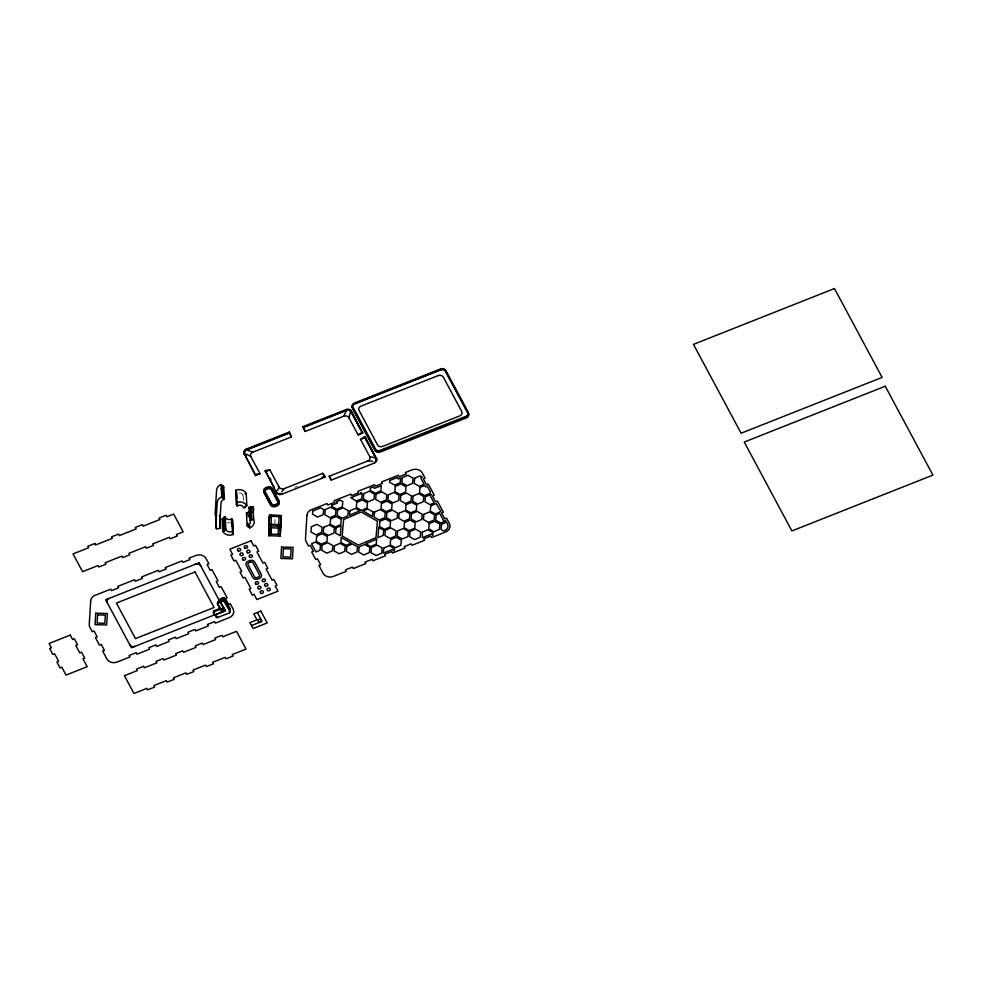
<?xml version="1.0" encoding="UTF-8"?>
<svg xmlns="http://www.w3.org/2000/svg" width="982" height="982" viewBox="0 0 982 982"><rect width="100%" height="100%" fill="white"/><g stroke="black" fill="none" stroke-linecap="round" stroke-linejoin="round"><path stroke-width="0.74" stroke-dasharray="4.91 3.68" d="M274.776 523.455L275.021 519.527M294.796 487.317L297.497 486.25M243.045 495.419L242.689 494.744A3.867 3.277 -2.9 0 0 238.245 492.976M243.168 495.64L243.438 501.127M229.567 522.841A7.733 6.543 -2.9 0 1 227.223 522.657"/><path stroke-width="1.47" d="M268.675 535.742L269.498 515.268L281.073 515.624L280.975 524.646L280.263 536.098L268.675 535.742L269.547 516.299L281.122 516.642M279.146 515.562L278.434 534.404L270.713 534.171L270.86 526.168M270.713 534.171L271.425 515.317M278.434 534.404L278.593 525.738M280.263 536.098L280.3 533.594M280.361 530.599L281.073 515.624L269.498 515.268L268.822 527.751L278.962 528.058M348.917 417.755A3.867 3.277 -2.9 0 0 343.798 416.184L305.206 431.466L303.131 427.612L303.082 426.581L346.265 409.494A3.867 3.277 -2.9 0 1 351.384 411.053L362.714 433.111L358.123 434.928L348.917 417.755L350.23 412.943M350.451 412.133L350.672 411.335A3.093 2.615 -2.9 0 0 346.585 410.083L303.401 427.182L303.082 426.581M277.685 490.325L279.084 487.06L269.866 469.875L265.226 470.66L276.556 492.719A3.867 3.277 -2.9 0 0 281.674 494.29L324.858 477.191L324.809 476.16L322.796 473.336L284.191 488.619L282.03 491.651M343.798 416.184L346.585 410.083M268.773 526.72L269.571 525.382M358.123 434.928L361.707 432.522M374.167 457.563L369.748 456.605L360.529 439.42L364.359 436.855L365.058 436.573L376.388 458.643A3.867 3.277 -2.9 0 1 374.461 463.001L331.278 480.1L329.203 476.245L367.808 460.963L372.522 461.27M219.845 607.379C218.974 611.111 209.534 608.963 214.849 615.088L225.43 610.902L220.655 602.015L220.496 598.725L223.27 597.657L224.448 598.136L229.935 608.361L229.481 612.891L216.961 617.727L213.732 613.014L214.137 611.798L219.858 609.196L217.697 603.365L223.663 600.947L230.058 611.577L229.579 612.842M229.42 611.651L230.034 610.423L224.596 600.272C221.637 597.928 213.794 602.666 219.219 606.176M246.359 454.065L250.852 456.569L260.07 473.754L255.492 475.57L244.162 453.5A3.867 3.277 -2.9 0 1 246.089 449.142L289.273 432.055L291.396 436.929L252.791 452.211L248.004 450.357M244.862 453.23A3.093 2.615 -2.9 0 1 246.408 449.744L289.592 432.645M244.211 454.531A3.867 3.277 -2.9 0 1 246.151 450.173L289.334 433.074L289.273 432.055M303.131 427.612L346.315 410.513A3.867 3.277 -2.9 0 1 351.433 412.084L362.714 433.111M222.975 485.525L223.601 497.874L222.533 498.291L221.907 485.943L222.975 485.525L223.761 486.998L224.387 499.359L223.331 499.777A3.867 3.277 -2.9 0 0 221.06 502.624L219.649 525.91A3.867 3.277 -2.9 0 0 219.993 527.42L220.459 528.304L216.457 528.819A7.733 6.543 -2.9 0 1 215.795 525.8L217.194 502.514A7.733 6.543 -2.9 0 1 221.748 496.806L221.122 484.457A7.733 6.543 -2.9 0 0 216.568 490.165L215.168 513.451A7.733 6.543 -2.9 0 0 215.831 516.471L216.457 528.819M223.761 486.998L222.705 487.428A3.867 3.277 -2.9 0 0 221.097 488.582M255.492 475.57L256.142 474.257M361.953 432.362L362.653 432.092M265.287 471.691L269.866 469.875M360.529 439.42L365.12 437.604L365.058 436.573M236.343 504.466L237.411 504.048L236.613 502.563L235.987 490.214A7.733 6.543 -2.9 0 1 246.212 493.357L246.838 505.705L245.07 506.405L245.549 507.289L243.794 507.989L243.315 507.093A3.867 3.277 -2.9 0 0 238.196 505.534L237.141 505.951L236.343 504.466L236.183 491.933M244.997 493.836L246.212 493.357M215.831 516.471L216.494 516.201M219.502 516.09L219.477 515.292M322.108 477.227L324.809 476.16M223.442 517.502L225.197 516.802L225.676 517.698A3.867 3.277 -2.9 0 0 230.795 519.269L231.85 518.84L232.648 520.325L233.274 532.674L232.206 533.091L233.004 534.576A7.733 6.543 -2.9 0 1 222.779 531.446L222.153 519.097L223.921 518.398L223.442 517.502L224.547 530.746L222.779 531.446M253.614 519.232A7.733 6.543 -2.9 0 1 249.747 527.948L247.096 525.407L248.151 524.989A3.867 3.277 -2.9 0 0 250.091 520.632L248.986 507.387L250.754 506.687L251.858 519.932L253.614 519.232L252.988 506.884L251.232 507.584M247.096 525.407L246.47 513.058L247.525 512.641A3.867 3.277 -2.9 0 0 249.465 508.283L248.986 507.387M231.862 526.229L231.58 520.742L232.648 520.325M224.068 529.85L225.823 529.163L225.197 516.802M249.612 519.736L251.38 519.048L250.754 506.687M231.85 518.84L232.476 531.201L231.421 531.618A3.867 3.277 -2.9 0 1 226.302 530.047L225.823 529.163M219.968 609.699L223.933 608.128M221.392 611.234L225.357 609.662M251.502 625.559L262.071 621.373L257.309 612.486M256.879 474.159L260.07 473.754M269.387 524.29L280.975 524.646M271.216 525.984L278.937 526.217M374.535 457.649L375.64 457.894A3.093 2.615 -2.9 0 1 375.578 460.141M246.408 449.744L247.611 450.198M329.203 476.245L331.278 480.1M365.12 437.604L376.388 458.643M351.384 412.649L355.607 420.542M356.319 421.855L361.241 431.049M364.359 436.855L369.293 446.061M369.993 447.375L375.64 457.894M322.796 473.336L324.858 477.191M289.334 433.074L291.396 436.929M265.938 470.378L266.638 471.691M270.16 478.271L270.872 479.584M265.226 470.66L267.35 474.601M268.049 475.914L272.284 483.807M272.984 485.12L274.395 487.747M275.807 490.374L276.507 491.687M245.574 454.543L246.273 455.857M244.162 453.5L247.685 460.079M248.385 461.393L249.796 464.02M250.496 465.333L255.43 474.539M235.987 490.214L236.576 491.331M251.38 519.048L251.858 519.932M235.717 492.117L236.171 492.952M246.47 513.058L247.169 514.347M221.122 484.457L221.907 485.943M223.601 497.874L224.387 499.359M221.748 496.806L222.533 498.291M231.58 520.742L232.378 522.228L233.004 534.576M232.476 531.201L233.274 532.674M217.574 604.212L217.55 603.058M213.695 612.928L213.671 611.774M303.401 427.182L305.206 431.466M374.412 462.031L374.461 463.001M351.384 411.053L351.433 412.084M346.265 409.494L346.315 410.513M281.638 493.455L281.674 494.29M280.361 527.076L280.41 528.107M276.519 491.945L276.556 492.719M246.089 449.142L246.151 450.173M249.6 525.21L249.747 527.948M248.323 514.114L248.458 516.863M247.685 522.768L247.894 526.892M236.846 493.074L237.128 498.561M236.858 500.464L237.141 505.951M229.898 608.288L230.058 611.577M223.921 518.398L224.547 530.746M224.497 598.21L224.657 601.512M219.833 515.955L220.459 528.304M222.963 597.743L223.123 601.033M219.772 607.207L219.833 608.447M219.195 608.521L219.256 609.748M218.127 601.757L218.188 602.997M217.427 616.401L217.501 617.629M215.893 615.923L215.966 617.162M214.26 610.473L214.321 611.712M250.852 456.569A3.867 3.277 -2.9 0 1 252.791 452.211M280.95 493.467A3.867 3.277 -2.9 0 1 279.048 493.48M277.341 492.682A3.867 3.277 -2.9 0 1 277.084 492.448M284.191 488.619A3.867 3.277 -2.9 0 1 279.084 487.06M376.339 457.612A3.867 3.277 -2.9 0 1 375.59 461.245M369.748 456.605A3.867 3.277 -2.9 0 1 367.808 460.963M223.233 607.821A3.867 3.277 -2.9 0 1 221.294 612.179M134.927 646.377A3.867 3.277 -2.9 0 1 129.82 644.806M107.259 602.739A3.867 3.277 -2.9 0 1 109.198 598.382M195.565 564.196A3.867 3.277 -2.9 0 1 200.684 565.767M267.448 488.054A3.867 3.277 -2.9 0 1 272.566 489.625L278.986 501.606A3.867 3.277 -2.9 0 1 277.047 505.963L275.623 506.528A3.867 3.277 -2.9 0 1 270.516 504.969L264.084 492.976A3.867 3.277 -2.9 0 1 266.024 488.619L267.877 487.919A2.713 2.295 -2.9 0 1 271.449 489.011L277.881 501.004A2.713 2.295 -2.9 0 1 276.519 504.048L275.095 504.613A2.713 2.295 -2.9 0 1 271.523 503.521L265.091 491.528A2.713 2.295 -2.9 0 1 266.453 488.484M276.58 505.079A2.713 2.295 -2.9 0 0 277.931 502.023L271.511 490.043A2.713 2.295 -2.9 0 0 267.926 488.95L266.503 489.515A2.713 2.295 -2.9 0 0 265.152 492.559L271.572 504.552A2.713 2.295 -2.9 0 0 275.156 505.644L276.998 504.932A3.867 3.277 -2.9 0 0 278.937 500.575L272.517 488.594A3.867 3.277 -2.9 0 0 267.399 487.035L265.975 487.6A3.867 3.277 -2.9 0 0 264.035 491.957L270.467 503.938A3.867 3.277 -2.9 0 0 275.574 505.497M236.613 502.563A7.733 6.543 -2.9 0 1 246.838 505.705M252.988 506.884A7.733 6.543 -2.9 0 1 252.853 512.518M232.378 522.228A7.733 6.543 -2.9 0 1 231.04 522.633M222.853 520.129A7.733 6.543 -2.9 0 1 222.153 519.097M224.24 608.3A1.534 1.301 -2.9 0 1 223.442 610.031A1.534 1.301 -2.9 0 1 221.429 609.38M90.675 601.009L89.264 624.294A7.733 6.543 -2.9 0 0 89.939 627.314L92.271 631.659L94.026 630.96L97.206 636.888L95.438 637.588L99.489 645.125L101.244 644.425L104.423 650.354L102.668 651.054L106.878 658.922A7.733 6.543 -2.9 0 0 117.104 662.052L129.968 656.958L129.17 655.485L136.216 652.686L137.014 654.172L149.559 649.2L148.761 647.727L155.807 644.928L156.604 646.414L169.15 641.455L168.352 639.969L175.397 637.183L176.195 638.656L188.74 633.697L187.943 632.212L194.988 629.425L195.786 630.898L208.331 625.939L207.533 624.454L214.579 621.667L215.377 623.14L229.211 617.666A7.733 6.543 -2.9 0 0 233.078 608.95L230.328 603.807L228.56 604.507L225.381 598.578L227.149 597.878L221.171 586.733L219.403 587.432L216.236 581.516L217.992 580.816L212.014 569.67L210.258 570.358L207.079 564.441L208.835 563.742L206.085 558.598A7.733 6.543 -2.9 0 0 195.86 555.456L189.121 558.12L189.919 559.605L182.873 562.391L182.075 560.918L165.357 567.535L166.154 569.02L159.096 571.806L158.311 570.321L141.592 576.95L142.378 578.423L135.332 581.221L134.534 579.736L117.815 586.352L118.613 587.837L111.555 590.624L110.77 589.151L95.217 595.301A7.733 6.543 -2.9 0 0 90.675 601.009M306.912 515.39L305.512 538.676A7.733 6.543 -2.9 0 0 306.188 541.696L308.52 546.053L310.275 545.354L313.454 551.27L311.687 551.97L315.738 559.519L317.493 558.819L320.672 564.736L318.905 565.436L323.127 573.304A7.733 6.543 -2.9 0 0 333.352 576.434L346.204 571.352L345.418 569.867L352.464 567.08L353.262 568.553L365.795 563.594L365.009 562.109L372.055 559.323L372.853 560.808L385.386 555.837L384.6 554.351L391.646 551.565L392.444 553.05L404.989 548.079L404.191 546.606L411.237 543.807L412.035 545.292L424.58 540.321L423.782 538.848L430.828 536.049L431.626 537.535L445.46 532.06A7.733 6.543 -2.9 0 0 449.326 523.345L446.577 518.201L444.809 518.901L441.63 512.972L443.398 512.273L437.42 501.127L435.652 501.827L432.473 495.898L434.24 495.198L428.262 484.052L426.495 484.752L423.328 478.823L425.083 478.124L422.334 472.98A7.733 6.543 -2.9 0 0 412.096 469.85L405.37 472.514L406.167 473.999L399.122 476.786L398.324 475.3L381.605 481.929L382.403 483.402L375.345 486.2L374.547 484.715L357.829 491.331L358.626 492.817L351.581 495.603L350.783 494.13L334.064 500.746L334.862 502.219L327.804 505.018L327.018 503.533L311.466 509.695A7.733 6.543 -2.9 0 0 306.912 515.39M95.782 613.185L95.07 624.638L106.645 624.994L107.369 613.541L95.782 613.185M97.611 614.879L97.095 623.054L104.816 623.3L105.332 615.113L97.611 614.879M281.576 546.999L280.852 558.451L292.44 558.807L293.152 547.355L281.576 546.999M283.405 548.692L282.89 556.88L290.611 557.113L291.126 548.938L283.405 548.692M311.404 526.72L310.95 531.937L316.044 534.809L321.605 532.453L322.059 527.236L316.953 524.363L311.404 526.72M312.779 510.971L312.497 514.175L317.603 517.048L323.152 514.691L323.618 509.474L320.697 507.829L312.779 510.971M316.707 536.037L316.253 541.266L321.347 544.126L326.908 541.782L327.362 536.565L322.268 533.692L316.707 536.037M320.513 544.998L320.046 550.215L315.946 551.945L311.564 543.758L315.406 542.125L320.513 544.998M322.17 545.071L321.715 550.301L326.822 553.161L332.37 550.816L332.837 545.599L327.73 542.727L322.17 545.071M323.729 527.322L323.274 532.539L328.369 535.399L333.929 533.054L334.383 527.837L329.277 524.965L323.729 527.322M325.275 509.56L324.821 514.777L329.927 517.637L335.476 515.292L335.942 510.075L330.836 507.203L325.275 509.56M330.578 518.877L330.124 524.093L335.23 526.966L340.791 524.609L341.245 519.392L336.139 516.532L330.578 518.877M331.781 505.239L331.683 506.331L336.777 509.204L342.337 506.847L342.792 501.63L340.128 500.133L336.617 501.532L337.415 503.005L331.781 505.239M334.494 545.673L334.04 550.89L339.146 553.762L344.694 551.405L345.161 546.188L340.054 543.328L334.494 545.673M336.053 527.911L335.599 533.128L340.263 535.755L341.135 525.763L336.053 527.911M337.599 510.149L337.145 515.366L342.252 518.238L347.8 515.881L348.266 510.665L343.16 507.804L337.599 510.149M341.331 537.547L340.901 542.457L345.995 545.317L351.225 543.107L341.331 537.547M343.626 519.503L342.178 536.037L358.344 545.133L375.971 537.67L377.419 521.135L361.241 512.039L343.626 519.503M346.818 546.274L346.364 551.491L351.47 554.351L357.018 552.007L357.485 546.79L352.378 543.918L346.818 546.274M349.923 510.75L349.543 515.169L359.817 510.824L355.484 508.394L349.923 510.75M351.077 497.604L356.122 501.078L361.683 498.721L362.137 493.504L360.701 492.694L361.18 493.602L351.077 497.604M356.785 502.305L356.331 507.522L361.425 510.395L366.986 508.05L367.44 502.821L362.346 499.961L356.785 502.305M359.142 546.864L358.688 552.08L363.794 554.953L369.355 552.596L369.809 547.379L364.703 544.519L359.142 546.864M363.806 493.59L363.352 498.807L368.446 501.667L374.007 499.322L374.461 494.106L369.367 491.233L363.806 493.59M370.398 488.152L370.202 490.362L375.308 493.234L380.869 490.877L381.323 485.66L374.375 488.373L373.59 486.888L370.398 488.152M372.915 511.855L372.509 516.397L362.972 511.033L367.808 508.995L372.915 511.855M371.466 547.465L371.012 552.682L376.118 555.554L381.679 553.197L382.133 547.981L377.027 545.108L371.466 547.465M374.572 511.941L374.117 517.158L379.224 520.03L384.784 517.674L385.239 512.457L380.132 509.597L374.572 511.941M376.131 494.179L375.676 499.396L380.77 502.268L386.331 499.912L386.785 494.695L381.691 491.835L376.131 494.179M376.646 539.204L376.204 544.163L370.656 546.508L365.807 543.795L376.646 539.204M378.794 527.469L377.898 537.694L383.226 535.436L383.68 530.219L378.794 527.469M379.887 521.27L379.42 526.487L384.527 529.347L390.087 527.003L390.541 521.786L385.435 518.913L379.887 521.27M381.433 503.508L380.979 508.725L386.086 511.585L391.634 509.241L392.088 504.024L386.994 501.151L381.433 503.508M383.79 548.066L383.361 553.05L392.616 549.392L393.414 550.865L394.285 550.521L394.457 548.582L389.351 545.71L383.79 548.066M385.349 530.305L384.895 535.521L389.989 538.382L395.55 536.037L396.004 530.82L390.91 527.948L385.349 530.305M386.896 512.543L386.442 517.76L391.548 520.62L397.109 518.275L397.563 513.058L392.456 510.186L386.896 512.543M388.455 494.781L388 499.998L393.095 502.858L398.655 500.513L399.109 495.296L394.015 492.424L388.455 494.781M389.707 480.517L389.547 482.236L394.654 485.096L400.214 482.751L400.631 477.988L398.152 478.958L397.354 477.485L389.707 480.517M390.652 539.621L390.198 544.838L395.304 547.711L400.852 545.354L401.307 540.137L396.212 537.277L390.652 539.621M395.316 486.336L394.862 491.552L399.956 494.425L405.517 492.068L405.971 486.851L400.865 483.991L395.316 486.336M397.673 530.894L397.219 536.111L402.313 538.983L407.874 536.626L408.328 531.409L403.234 528.549L397.673 530.894M399.232 513.132L398.766 518.349L403.872 521.221L409.433 518.864L409.887 513.647L404.78 510.787L399.232 513.132M400.779 495.37L400.325 500.587L405.419 503.459L410.979 501.102L411.433 495.885L406.339 493.025L400.779 495.37M402.338 477.608L401.871 482.825L406.978 485.697L412.538 483.353L412.992 478.124L407.886 475.263L402.338 477.608M404.535 522.461L404.081 527.678L409.175 530.538L414.735 528.193L415.19 522.976L410.083 520.104L404.535 522.461M406.082 504.699L405.627 509.916L410.734 512.776L416.282 510.431L416.749 505.214L411.642 502.342L406.082 504.699M409.997 531.495L409.543 536.712L414.637 539.572L420.198 537.228L420.652 532.011L415.558 529.138L409.997 531.495M411.556 513.733L411.09 518.95L416.196 521.81L421.757 519.466L422.211 514.249L417.105 511.377L411.556 513.733M413.103 495.971L412.649 501.188L417.743 504.061L423.303 501.704L423.758 496.487L418.663 493.615L413.103 495.971M414.662 478.209L414.195 483.426L419.302 486.299L424.101 484.261L420.762 478.038L422.395 477.08L420.21 475.865L414.662 478.209M419.965 487.538L419.51 492.755L424.605 495.615L430.165 493.271L430.288 491.822L427.293 486.237L425.537 486.925L424.764 485.501L419.965 487.538M422.321 532.084L422.383 537.596L431.798 533.877L432.743 535.3L432.976 532.6L427.882 529.74L422.321 532.084M423.88 514.322L423.414 519.552L428.52 522.412L434.081 520.067L434.535 514.85L429.429 511.978L423.88 514.322M425.427 496.573L424.973 501.79L430.079 504.65L434.118 502.944L429.92 495.112L431.479 494.498L425.427 496.573M429.183 523.652L428.729 528.868L433.823 531.741L439.384 529.384L439.838 524.167L434.744 521.295L429.183 523.652M430.73 505.89L430.276 511.106L435.382 513.979L440.832 511.487L436.29 503.545L430.73 505.89M436.204 514.924L435.738 520.141L440.844 523.013L445.877 520.877L443.839 521.074L439.74 513.426L436.204 514.924M441.507 524.253L441.053 529.47L443.704 530.955L444.662 530.575A5.806 4.91 -2.9 0 0 447.571 524.044L446.54 522.117L441.507 524.253M440.685 368.876L354.318 403.074A3.867 3.277 -2.9 0 0 352.378 407.432L374.928 449.486A3.867 3.277 -2.9 0 0 380.046 451.057L466.413 416.871A3.867 3.277 -2.9 0 0 468.353 412.514L445.791 370.447A3.867 3.277 -2.9 0 0 440.685 368.876M440.992 369.465L354.625 403.663A3.093 2.615 -2.9 0 0 353.078 407.149L375.64 449.216A3.093 2.615 -2.9 0 0 379.727 450.468L466.094 416.27A3.093 2.615 -2.9 0 0 467.641 412.784L445.092 370.717A3.093 2.615 -2.9 0 0 440.992 369.465M440.734 369.907L354.367 404.093A3.867 3.277 -2.9 0 0 352.428 408.451L374.977 450.517A3.867 3.277 -2.9 0 0 380.095 452.088L466.462 417.89A3.867 3.277 -2.9 0 0 468.402 413.532L445.84 371.466A3.867 3.277 -2.9 0 0 440.734 369.907M438.218 375.566L361.008 406.131A3.867 3.277 -2.9 0 0 359.081 410.488L377.505 444.858A3.867 3.277 -2.9 0 0 382.612 446.417L459.809 415.852A3.867 3.277 -2.9 0 0 461.749 411.495L443.324 377.137A3.867 3.277 -2.9 0 0 438.218 375.566M94.837 543.488L87.779 546.287L88.576 547.76L73.024 553.922L82.562 571.696L98.102 565.534L98.9 567.019L105.946 564.22L105.16 562.747L121.878 556.131L122.664 557.604L129.722 554.818L128.924 553.332L145.643 546.716L146.441 548.202L153.487 545.403L152.701 543.918L169.42 537.301L170.205 538.787L177.263 536L176.465 534.515L183.192 531.851L173.667 514.077L166.94 516.741L166.142 515.255L159.096 518.054L159.882 519.527L143.163 526.156L142.378 524.67L135.32 527.457L136.117 528.942L119.399 535.558L118.601 534.073L111.555 536.872L112.341 538.357L95.622 544.973L94.837 543.488M834.467 288.536L693.464 344.363L741.103 433.234L882.118 377.407L834.467 288.536M250.987 540.812L229.837 549.196L232.599 554.339L230.831 555.039L234.011 560.955L235.778 560.256L241.744 571.401L239.989 572.101L243.168 578.03L244.923 577.33L250.901 588.476L249.146 589.175L252.313 595.104L254.08 594.405L256.842 599.548L277.992 591.176L275.23 586.033L276.998 585.333L273.818 579.405L272.051 580.104L266.073 568.959L267.841 568.259L264.661 562.33L262.906 563.03L256.928 551.884L258.683 551.184L255.504 545.268L253.749 545.955L250.987 540.812M199.088 562.796L105.675 599.781L131.404 647.776L224.817 610.792L199.088 562.796M195.025 571.954L116.416 603.071L135.467 638.619L214.076 607.502L195.025 571.954M249.674 560.562L248.25 561.127A3.867 3.277 -2.9 0 0 246.31 565.485L252.73 577.465A3.867 3.277 -2.9 0 0 257.849 579.036L259.273 578.472A3.867 3.277 -2.9 0 0 261.212 574.114L254.78 562.134A3.867 3.277 -2.9 0 0 249.674 560.562M250.459 562.048L249.035 562.612A1.939 1.633 -2.9 0 0 248.065 564.785L254.498 576.778A1.939 1.633 -2.9 0 0 257.051 577.551L258.475 576.986A1.939 1.633 -2.9 0 0 259.444 574.814L253.025 562.833A1.939 1.633 -2.9 0 0 250.459 562.048M70.25 635.096L49.1 643.48L51.432 647.825L49.665 648.525L52.844 654.454L54.611 653.754L58.65 661.291L56.895 661.991L60.062 667.92L61.829 667.22L66.052 675.088L87.202 666.704L82.979 658.848L84.747 658.149L81.567 652.22L79.8 652.92L75.761 645.383L77.529 644.683L74.35 638.754L72.582 639.454L70.25 635.096M260.831 611.099L253.786 613.885L256.965 619.814L249.907 622.6L253.086 628.529L267.19 622.944L260.831 611.099M143.532 666.324L136.486 669.123L137.271 670.608L124.419 675.69L133.957 693.464L146.809 688.382L147.595 689.855L154.653 687.069L153.855 685.583L166.4 680.624L167.185 682.097L174.244 679.311L173.446 677.826L185.991 672.866L186.776 674.339L193.835 671.553L193.037 670.068L205.582 665.109L206.367 666.594L213.425 663.795L212.628 662.322L225.173 657.351L225.97 658.836L233.016 656.037L232.218 654.564L246.052 649.09L236.527 631.316L222.693 636.79L221.895 635.305L214.849 638.091L215.635 639.577L203.102 644.548L202.304 643.063L195.258 645.849L196.044 647.334L183.511 652.293L182.713 650.821L175.668 653.607L176.453 655.092L163.92 660.051L163.122 658.578L156.077 661.365L156.862 662.85L144.329 667.809L143.532 666.324M885.248 386.233L744.246 442.06L791.897 530.931L932.9 475.104L885.248 386.233M262.955 581.504A1.645 1.387 -2.9 0 0 265.422 580.276A1.645 1.387 -2.9 0 0 262.967 579.098A1.645 1.387 -2.9 0 0 262.955 581.504M256.118 584.216A1.645 1.387 -2.9 0 0 258.585 582.989A1.645 1.387 -2.9 0 0 256.13 581.81A1.645 1.387 -2.9 0 0 256.118 584.216M265.385 586.058A1.645 1.387 -2.9 0 0 267.853 584.83A1.645 1.387 -2.9 0 0 265.41 583.652A1.645 1.387 -2.9 0 0 265.385 586.058M258.548 588.758A1.645 1.387 -2.9 0 0 261.016 587.531A1.645 1.387 -2.9 0 0 258.561 586.352A1.645 1.387 -2.9 0 0 258.548 588.758M267.828 590.612A1.645 1.387 -2.9 0 0 270.296 589.372A1.645 1.387 -2.9 0 0 267.841 588.206A1.645 1.387 -2.9 0 0 267.828 590.612M260.991 593.312A1.645 1.387 -2.9 0 0 263.458 592.085A1.645 1.387 -2.9 0 0 261.003 590.906A1.645 1.387 -2.9 0 0 260.991 593.312M243.143 560.035A1.645 1.387 -2.9 0 0 245.61 558.807A1.645 1.387 -2.9 0 0 243.168 557.629A1.645 1.387 -2.9 0 0 243.143 560.035M249.993 557.334A1.645 1.387 -2.9 0 0 252.46 556.107A1.645 1.387 -2.9 0 0 250.005 554.928A1.645 1.387 -2.9 0 0 249.993 557.334M240.713 555.493A1.645 1.387 -2.9 0 0 243.18 554.253A1.645 1.387 -2.9 0 0 240.725 553.075A1.645 1.387 -2.9 0 0 240.713 555.493M247.55 552.78A1.645 1.387 -2.9 0 0 250.017 551.553A1.645 1.387 -2.9 0 0 247.562 550.374A1.645 1.387 -2.9 0 0 247.55 552.78M238.27 550.939A1.645 1.387 -2.9 0 0 240.737 549.711A1.645 1.387 -2.9 0 0 238.282 548.533A1.645 1.387 -2.9 0 0 238.27 550.939M245.107 548.226A1.645 1.387 -2.9 0 0 247.574 546.999A1.645 1.387 -2.9 0 0 245.119 545.82A1.645 1.387 -2.9 0 0 245.107 548.226M258.782 621.692A1.534 1.301 -2.9 0 0 261.077 620.526A1.534 1.301 -2.9 0 0 258.769 619.446A1.534 1.301 -2.9 0 0 258.782 621.692M222.128 611.221A1.534 1.301 -2.9 0 0 224.436 610.055A1.534 1.301 -2.9 0 0 222.128 608.963A1.534 1.301 -2.9 0 0 222.128 611.221"/></g></svg>
